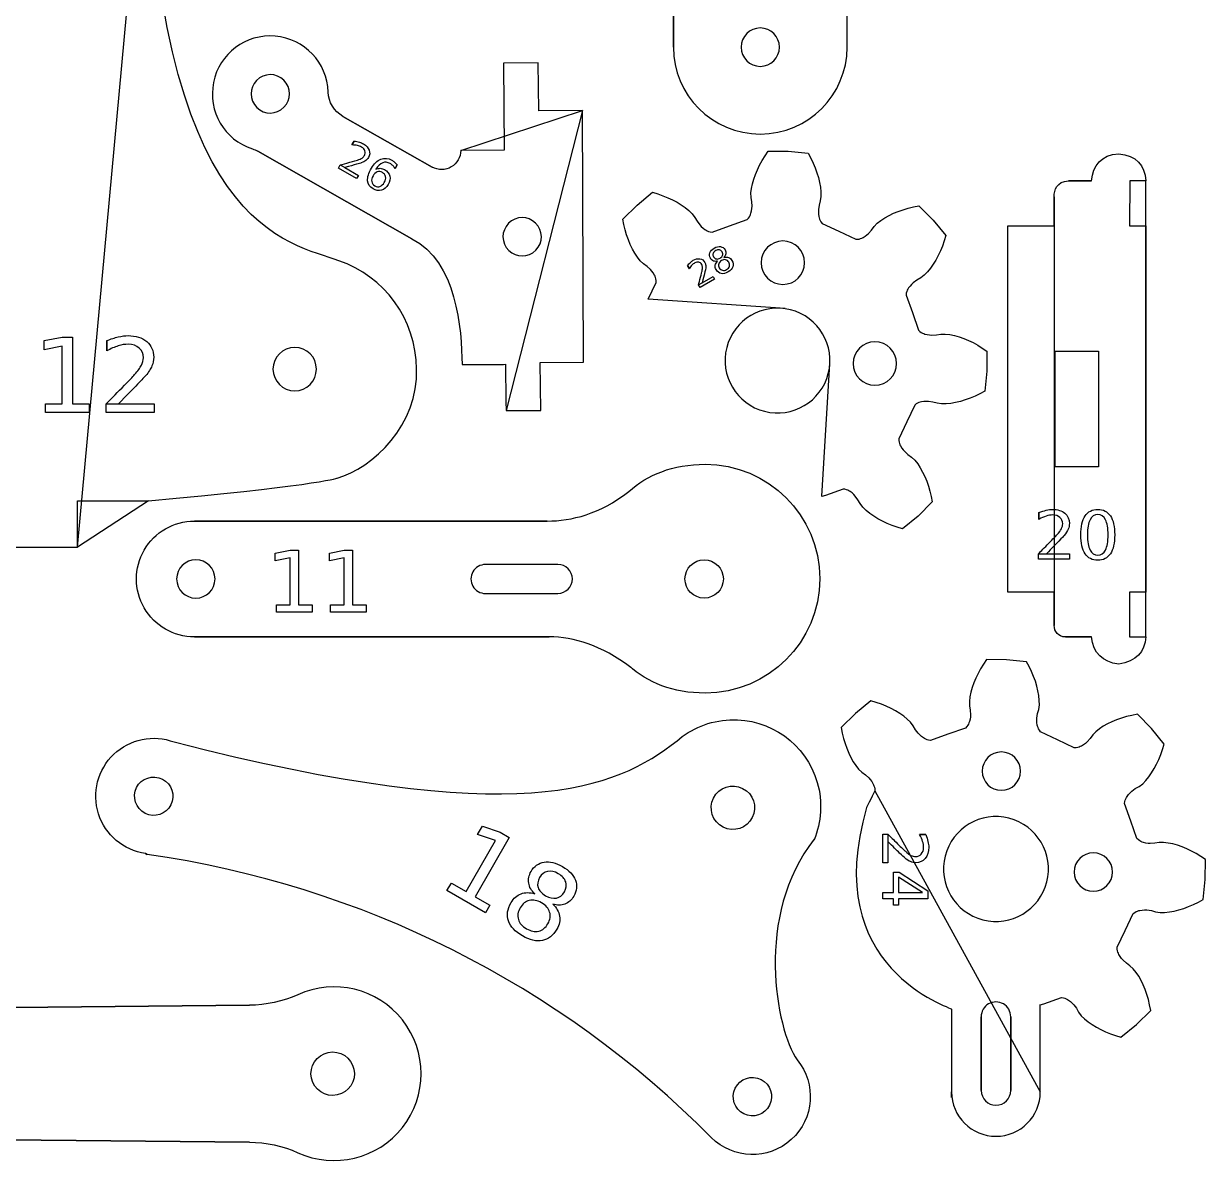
# Model space of a CAD drawing. Extents: x 6 to 931, y 6 to 506.
# Drawn here: x 261.5 to 494.3, y 6.4 to 232.1 of the extents above; entities that cross this region are included whole.
import ezdxf

# ---------------------------------------------------------------- set-up
doc = ezdxf.new("R2010")
doc.units = 0
doc.layers.add('MeArm1.0', color=7, linetype='CONTINUOUS')

msp = doc.modelspace()

# ---------------------------------------------------------------- linework, layer by layer
at = {"layer": 'MeArm1.0', "color": 5}
for points in [[(389.46235, 440.63533), (389.49845, 441.01686), (389.49845, 227.50916)], [(371.57851, 215.06241), (371.57851, 215.05341), (363.02175, 214.99081), (363.01675, 214.99081), (362.89773, 224.40246), (356.05258, 224.35226), (356.17781, 207.2391), (347.62086, 207.177)], [(406.61225, 223.72943), (406.61225, 223.72943)], [(307.46145, 215.62027), (307.4615, 215.62028)], [(356.55405, 155.89977), (363.39902, 155.94997), (363.27379, 165.36162), (371.83018, 165.42422), (371.57972, 215.06212), (371.57851, 215.06241)], [(342.01195, 203.8832), (324.40463, 213.87756)], [(307.63084, 207.00046), (338.0011, 189.76152)], [(467.29819, 201.15687), (471.85231, 201.15187)], [(482.56045, 201.16228), (479.39609, 201.15138), (479.36509, 192.31969), (482.57691, 192.31969), (482.57691, 120.15707), (479.36509, 120.15707), (479.36509, 111.31498), (482.56048, 111.31444)], [(464.51829, 120.15636), (455.37462, 120.15636), (455.37462, 192.31898), (464.51829, 192.31898), (464.51829, 198.01643)], [(357.07188, 187.4594), (357.07183, 187.45945)], [(411.07455, 180.7722), (411.07455, 180.7722)], [(473.25413, 144.82826), (464.69737, 144.82826), (464.69737, 167.64653), (473.25413, 167.64653), (473.25413, 144.82826), (473.25413, 144.82826)], [(429.18699, 160.90087), (429.18699, 160.90087)], [(314.92496, 159.80957), (314.92496, 159.80957)], [(407.45217, 155.76751), (407.45217, 155.76751)], [(272.14043, 129.00447), (272.14043, 129.57476), (272.14043, 138.13171), (286.11679, 138.13171)], [(295.16382, 134.14608), (364.62595, 134.14608)], [(295.44897, 126.51559), (295.44897, 126.51559)], [(391.78276, 122.73695), (391.78276, 122.73695)], [(464.51832, 113.56914), (464.51832, 120.15707), (464.51829, 120.15636)], [(365.0513, 111.32781), (295.16382, 111.32781)], [(471.85143, 111.31498), (466.71971, 111.31498)], [(380.76373, 105.61029), (381.13632, 105.28315)], [(380.76373, 105.61029), (380.76373, 105.61029)], [(461.76035, 21.67297), (461.76035, 38.91135), (461.76035, 38.81665), (462.48326, 39.04137), (465.92802, 40.28729), (466.30845, 40.23869), (466.61167, 40.15129), (466.87345, 40.04468), (467.10748, 39.92419), (467.32162, 39.79275), (467.70406, 39.50651), (468.04197, 39.19599), (468.34519, 38.86649), (468.86948, 38.16165), (469.30724, 37.40662), (469.83864, 36.70598), (470.48707, 36.07472), (471.20632, 35.48781), (471.98564, 34.94089), (472.81771, 34.43266), (473.69798, 33.96131), (474.62425, 33.52812), (475.59141, 33.13234), (476.59891, 32.77582), (477.64366, 32.45745), (480.70231, 34.96517), (483.50814, 37.75438), (483.29747, 38.82559), (483.045, 39.86358), (482.74945, 40.86634), (482.41264, 41.83095), (482.03275, 42.75521), (481.61161, 43.63438), (481.14683, 44.46499), (480.6366, 45.24065), (480.07361, 45.9495), (479.43102, 46.55028), (478.72418, 47.06216), (478.0763, 47.65509), (477.77874, 47.98989), (477.50437, 48.35736), (477.25865, 48.76719), (477.15003, 48.99338), (477.05313, 49.23854), (476.97353, 49.50981), (476.91823, 49.82015), (476.90733, 50.20424), (478.49645, 53.5046), (480.05142, 56.82102), (480.35519, 57.05505), (480.63048, 57.20821), (480.89135, 57.31793), (481.14235, 57.39803), (481.38661, 57.45643), (481.8596, 57.52473), (482.31744, 57.54393), (482.76506, 57.52533), (483.63437, 57.39754), (484.47794, 57.173), (485.34927, 57.05398), (486.25436, 57.06488), (487.17807, 57.15908), (488.11529, 57.32374), (489.06329, 57.5523), (490.01949, 57.84219), (490.98045, 58.18995), (491.94396, 58.59449), (492.90856, 59.05415), (493.87152, 59.56785), (494.26164, 63.5044), (494.27444, 67.45994), (493.36825, 68.06948), (492.45494, 68.62462), (491.53689, 69.125), (490.61682, 69.5686), (489.6953, 69.9536), (488.77579, 70.278), (487.85938, 70.53631), (486.94954, 70.72361), (486.0512, 70.82711), (485.17203, 70.79701), (484.31056, 70.65937), (483.43231, 70.62067), (482.98524, 70.64697), (482.53141, 70.71267), (482.06773, 70.82804), (481.83133, 70.91144), (481.58963, 71.01696), (481.34117, 71.15259), (481.0825, 71.33259), (480.80411, 71.59656), (479.59433, 75.05373), (478.34823, 78.49849), (478.39733, 78.87892), (478.48363, 79.18214), (478.59079, 79.44392), (478.712, 79.67777), (478.84289, 79.89209), (479.1295, 80.27508), (479.43947, 80.61244), (479.76916, 80.91566), (480.47436, 81.43976), (481.22939, 81.87752), (481.93003, 82.40948), (482.56129, 83.05736), (483.1482, 83.77716), (483.69457, 84.55611), (484.20335, 85.38873), (484.6736, 86.26936), (485.10789, 87.19453), (485.50312, 88.16224), (485.86019, 89.16883), (486.17801, 90.21412), (483.67029, 93.27333), (480.88108, 96.07861), (479.81005, 95.86849), (478.77188, 95.61584), (477.76967, 95.31992), (476.80451, 94.98311), (475.88025, 94.60377), (475.00108, 94.18244), (474.17065, 93.71785), (473.39499, 93.20706), (472.68596, 92.64462), (472.08573, 92.00131), (471.57385, 91.29502), (470.98037, 90.64659), (470.64557, 90.34958), (470.2781, 90.07539), (469.86827, 89.82912), (469.64227, 89.72032), (469.39692, 89.62412), (469.12583, 89.54402), (468.81476, 89.48902), (468.43177, 89.48002), (465.13141, 91.06877), (461.81499, 92.6232), (461.58059, 92.92697), (461.42743, 93.2028), (461.31826, 93.46367), (461.23736, 93.7145), (461.17896, 93.95875), (461.11066, 94.43174), (461.09146, 94.89032), (461.11006, 95.33684), (461.23785, 96.2067), (461.46239, 97.04972), (461.58196, 97.92104), (461.56916, 98.82614), (461.47556, 99.74985), (461.31108, 100.68689), (461.0818, 101.63488), (460.79191, 102.59127), (460.44469, 103.55168), (460.03961, 104.51573), (459.58012, 105.48034), (459.06624, 106.44385), (455.12987, 106.83396), (451.17434, 106.84486), (450.56516, 105.93886), (450.01002, 105.02555), (449.50964, 104.10804), (449.06568, 103.18743), (448.68068, 102.26591), (448.35665, 101.34621), (448.09797, 100.43035), (447.91067, 99.52069), (447.80716, 98.62181), (447.83766, 97.74264), (447.97476, 96.88099), (448.01366, 96.00346), (447.98716, 95.55639), (447.92146, 95.10202), (447.80554, 94.63889), (447.72284, 94.40194), (447.61769, 94.16024), (447.48206, 93.91178), (447.30151, 93.65366), (447.03773, 93.37526), (443.57983, 92.16476), (440.13617, 90.91921), (439.75536, 90.96851), (439.45196, 91.05431), (439.19018, 91.16147), (438.95579, 91.2825), (438.74256, 91.41394), (438.35921, 91.70018), (438.02185, 92.0107), (437.71845, 92.3402), (437.19489, 93.04504), (436.75658, 93.80007), (436.22517, 94.50071), (435.57675, 95.13197), (434.85749, 95.71942), (434.07763, 96.26526), (433.24556, 96.77403), (432.36529, 97.24483), (431.43957, 97.67857), (430.47241, 98.0738), (429.46491, 98.43087), (428.42016, 98.74869), (425.36132, 96.24152), (422.55604, 93.45231), (422.76616, 92.38055), (423.01918, 91.34256), (423.31418, 90.3398), (423.65117, 89.37519), (424.03033, 88.45148), (424.45166, 87.57176), (424.91626, 86.74115), (425.42759, 85.96549), (425.99003, 85.25719), (426.63225, 84.65641), (427.33909, 84.14453), (427.98751, 83.5516), (428.28453, 83.21626), (428.55872, 82.84878), (428.80516, 82.43895), (428.91378, 82.21277), (429.01048, 81.9676), (429.08968, 81.69633), (429.14558, 81.38599), (429.15458, 81.00245)], [(390.22449, 90.8639), (390.15369, 90.8019)], [(454.09554, 88.65896), (454.09554, 88.65896)], [(288.85355, 83.3192), (288.85355, 83.3192)], [(403.1468, 81.492), (403.1468, 81.492)], [(417.20498, 71.346), (417.25668, 71.474)], [(285.89475, 68.4702), (285.53914, 68.6484)], [(285.89482, 68.4699), (285.89475, 68.4702)], [(472.20817, 68.78745), (472.20817, 68.78745)], [(450.4728, 55.59715), (450.4728, 55.59715)], [(306.00851, 38.7626), (94.1131, 36.6618)], [(450.12303, 36.50988), (450.12303, 21.96323)], [(455.94151, 21.96323), (455.94151, 36.50988), (455.94151, 36.50988)], [(318.1305, 25.2319), (318.1305, 25.2319)], [(406.76024, 24.1303), (406.76024, 24.1303)], [(444.304, 20.57693), (444.304, 21.67297)], [(444.30238, 20.57701), (444.304, 20.57693)], [(94.11529, 13.845), (306.01107, 11.7827)], [(315.57131, 9.716), (315.57112, 9.716)]]:
    msp.add_lwpolyline(points, close=True, dxfattribs=at)
for points in [[(247.04062, 247.88343), (247.04062, 226.58947), (247.04062, 226.55277), (257.59432, 226.55277), (257.59432, 183.76842), (247.04099, 183.76842), (247.04099, 166.54336), (240.19492, 166.54336), (240.19492, 140.87217), (247.04062, 140.87217), (247.04062, 129.00446), (272.14043, 129.00446), (272.14043, 129.00447), (285.73909, 276.75257)], [(411.48949, 175.99646), (384.54646, 177.87237), (386.13557, 181.17272), (386.12657, 181.55626), (386.07067, 181.8666), (385.99147, 182.13788), (385.89477, 182.38304), (385.78615, 182.60922), (385.53971, 183.01905), (385.26552, 183.38653), (384.96796, 183.72133), (384.32008, 184.31481), (383.61324, 184.82668), (382.97047, 185.42746), (382.40803, 186.13576), (381.89725, 186.91143), (381.43265, 187.74204), (381.01132, 188.62121), (380.63216, 189.54547), (380.29517, 190.50989), (380.00017, 191.51283), (379.74715, 192.55082), (379.53703, 193.62259), (382.34231, 196.4118), (385.40115, 198.91879), (386.4459, 198.60114), (387.4534, 198.24407), (388.42056, 197.84867), (389.34628, 197.4151), (390.22655, 196.94412), (391.05862, 196.43553), (391.83848, 195.88952), (392.55774, 195.30225), (393.20616, 194.67098), (393.73757, 193.97035), (394.17588, 193.21531), (394.69944, 192.51048), (395.00284, 192.18097), (395.34019, 191.87045), (395.72301, 191.58421), (395.93677, 191.45277), (396.17117, 191.33174), (396.43295, 191.22458), (396.73635, 191.13878), (397.11716, 191.08948), (400.56082, 192.33503), (404.01872, 193.54535), (404.2825, 193.82393), (404.46323, 194.08206), (404.59868, 194.33051), (404.70383, 194.57203), (404.78653, 194.80916), (404.90245, 195.2723), (404.96815, 195.72667), (404.99465, 196.17374), (404.95575, 197.05127), (404.81865, 197.91291), (404.78815, 198.79208), (404.89166, 199.69097), (405.07896, 200.60062), (405.33764, 201.51649), (405.66167, 202.43618), (406.04667, 203.35771), (406.49063, 204.27832), (406.99046, 205.19582), (407.54615, 206.10913), (408.15533, 207.01514), (412.11031, 207.00424), (416.04723, 206.61412), (416.56111, 205.65061), (417.0206, 204.68601), (417.42532, 203.72195), (417.77289, 202.761), (418.06279, 201.80516), (418.29153, 200.85716), (418.456, 199.92012), (418.5502, 198.99641), (418.5611, 198.09132), (418.44208, 197.21981), (418.21754, 196.37642), (418.08976, 195.50711), (418.07116, 195.06041), (418.09036, 194.60202), (418.15866, 194.12848), (418.21706, 193.88477), (418.29796, 193.63376), (418.40713, 193.37308), (418.56029, 193.09724), (418.79469, 192.79348), (422.11111, 191.23905), (425.41147, 189.6503), (425.79446, 189.6593), (426.10553, 189.7143), (426.37662, 189.7944), (426.62197, 189.8906), (426.84797, 189.99922), (427.25798, 190.24566), (427.62528, 190.51985), (427.96008, 190.81687), (428.55319, 191.46529), (429.06543, 192.17158), (429.66566, 192.8149), (430.37469, 193.37734), (431.15036, 193.88812), (431.98078, 194.35272), (432.85995, 194.77405), (433.78422, 195.15339), (434.74937, 195.4902), (435.75121, 195.78611), (436.78975, 196.03877), (437.86078, 196.2487), (440.65, 193.44361), (443.15771, 190.38385), (442.83989, 189.33893), (442.48282, 188.33252), (442.08759, 187.36481), (441.65348, 186.43963), (441.18305, 185.55882), (440.67428, 184.7262), (440.12735, 183.94743), (439.54099, 183.22763), (438.90973, 182.57975), (438.20909, 182.0478), (437.45406, 181.61004), (436.74831, 181.08593), (436.41917, 180.78271), (436.1092, 180.44517), (435.82259, 180.06236), (435.6917, 179.84805), (435.57049, 179.6142), (435.46333, 179.35242), (435.37703, 179.0492), (435.32793, 178.66876), (436.57403, 175.224), (437.7838, 171.76683), (438.06219, 171.50286), (438.32087, 171.32269), (438.56932, 171.18723), (438.81102, 171.08172), (439.04742, 170.99832), (439.5111, 170.88294), (439.96493, 170.81724), (440.412, 170.79044), (441.29026, 170.82964), (442.15172, 170.96729), (443.03089, 170.99719), (443.92923, 170.89332), (444.83907, 170.70638), (445.75548, 170.44771), (446.67499, 170.12386), (447.59652, 169.73886), (448.51658, 169.29526), (449.43463, 168.79488), (450.34739, 168.23974), (451.25413, 167.63002), (451.24133, 163.67448), (450.85121, 159.73811), (449.88825, 159.22423), (448.92365, 158.76474), (447.95959, 158.36021), (446.99864, 158.01245), (446.04298, 157.72255), (445.09499, 157.49381), (444.15722, 157.32934), (443.23405, 157.23514), (442.32896, 157.22414), (441.45764, 157.34316), (440.61406, 157.5677), (439.74475, 157.69548), (439.29713, 157.71408), (438.83929, 157.69488), (438.3663, 157.62658), (438.12205, 157.56818), (437.87104, 157.48788), (437.61017, 157.37817), (437.33488, 157.22501), (437.03112, 156.99116), (435.47614, 153.67474), (433.88702, 150.3742), (433.89802, 149.99029), (433.95332, 149.67977), (434.03312, 149.40868), (434.12992, 149.16333), (434.23854, 148.93733), (434.48425, 148.5275), (434.75863, 148.16003), (435.05619, 147.82523), (435.70406, 147.2323), (436.4109, 146.72042), (437.05349, 146.11964), (437.61648, 145.41079), (438.12671, 144.63494), (438.59149, 143.80451), (439.01264, 142.92534), (439.39253, 142.00108), (439.72933, 141.03648), (440.02489, 140.03372), (440.27736, 138.99555), (440.48802, 137.92451), (437.6822, 135.1353), (434.62299, 132.62758), (433.57824, 132.94595), (432.57129, 133.30248), (431.60413, 133.69825), (430.67786, 134.13145), (429.79759, 134.6028), (428.96552, 135.11102), (428.18621, 135.65795), (427.46695, 136.24467), (426.81853, 136.87612), (426.28712, 137.57675), (425.84936, 138.33179), (425.32452, 139.03644), (425.02185, 139.36613), (424.68395, 139.67665), (424.3015, 139.96271), (424.08737, 140.09378), (423.85333, 140.21481), (423.59155, 140.32142), (423.28834, 140.40832), (422.9079, 140.45742), (419.46314, 139.2115), (418.73969, 138.98678), (418.73969, 139.08158), (420.32004, 165.10309)], [(366.75378, 125.58932), (352.49227, 125.58932)], [(352.49227, 119.88476), (366.75378, 119.88476)]]:
    msp.add_lwpolyline(points, dxfattribs=at)
at = {"layer": 'MeArm1.0', "color": 7}
for points in [[(326.205953, 208.238744), (326.649458, 209.006917)], [(324.807097, 203.789634), (327.461828, 202.256924), (327.092238, 201.616775), (323.522473, 203.67778), (323.892063, 204.317929)], [(324.807097, 203.789634), (324.807097, 203.789634)], [(332.211412, 202.813384), (332.211412, 202.813384)], [(335.097594, 204.325198), (334.697569, 203.632334)], [(335.097594, 204.325198), (335.097594, 204.325198)], [(397.430108, 186.203438), (397.430108, 186.203438)], [(392.647992, 183.858546), (392.291168, 184.476583)], [(398.21227, 185.366433), (398.21227, 185.366433)], [(398.974673, 185.459213), (398.974673, 185.459213)], [(395.185234, 181.094114), (397.321095, 182.327254), (397.618448, 181.812223), (394.746396, 180.154043), (394.449043, 180.669074)], [(395.185232, 181.094116), (395.185234, 181.094114)], [(265.87535, 157.25345), (269.15584, 157.25345), (269.15584, 168.5761), (265.58707, 167.86035), (265.58707, 169.68947), (269.13595, 170.40521), (271.14401, 170.40521), (271.14401, 157.25345), (274.42449, 157.25345), (274.42449, 155.56351), (265.87535, 155.56351), (265.87535, 157.25345), (265.87535, 157.25345)], [(277.90379, 167.66154), (277.90379, 169.68947)], [(280.22001, 157.25345), (287.22832, 157.25345), (287.22832, 155.56351), (277.80439, 155.56351), (277.80439, 157.25345)], [(280.22001, 157.25345), (280.22001, 157.25345)], [(461.47094, 134.48283), (461.47094, 135.8026)], [(473.08362, 136.44307), (473.08362, 136.44307)], [(473.08362, 135.40796), (473.08362, 135.40796)], [(311.34393, 117.61933), (314.03958, 117.61933), (314.03958, 126.92339), (311.10704, 126.33525), (311.10704, 127.83827), (314.02324, 128.42641), (315.6733, 128.42641), (315.6733, 117.61933), (318.36894, 117.61933), (318.36894, 116.23067), (311.34393, 116.23067), (311.34393, 117.61933), (311.34393, 117.61933)], [(321.99581, 117.61933), (324.69146, 117.61933), (324.69146, 126.92339), (321.75892, 126.33525), (321.75892, 127.83827), (324.67512, 128.42641), (326.32518, 128.42641), (326.32518, 117.61933), (329.02082, 117.61933), (329.02082, 116.23067), (321.99581, 116.23067), (321.99581, 117.61933), (321.99581, 117.61933)], [(462.97832, 127.7093), (467.53929, 127.7093), (467.53929, 126.60949), (461.40624, 126.60949), (461.40624, 127.7093)], [(462.97832, 127.7093), (462.97832, 127.7093)], [(345.778172, 62.842582), (348.688866, 61.162092), (354.489096, 71.208386), (350.955962, 72.401499), (351.892962, 74.024431), (355.408455, 72.841502), (357.190146, 71.812842), (350.452916, 60.143617), (353.36361, 58.463127), (352.497905, 56.963682), (344.912467, 61.343137), (345.778172, 62.842582), (345.778172, 62.842582)], [(431.74529, 71.001647), (431.74529, 66.798316), (430.73172, 66.798316), (430.73172, 72.450454), (431.74529, 72.450454)], [(437.98768, 72.390833), (439.20397, 72.390833)], [(431.74529, 71.001647), (431.74529, 71.001647)], [(363.154282, 63.912268), (363.154282, 63.912268)], [(439.63324, 61.271384), (439.63324, 59.756992), (433.83205, 59.756992), (433.83205, 58.48705), (432.8304, 58.48705), (432.8304, 59.756992), (430.73172, 59.756992), (430.73172, 60.955388), (432.8304, 60.955388), (432.8304, 64.973892), (433.99303, 64.973892), (439.63324, 61.271384), (439.63324, 61.271384)], [(438.5839, 60.955388), (433.83205, 63.996096), (433.83205, 60.955388), (438.5839, 60.955388), (438.5839, 60.955388)], [(362.182509, 60.721769), (362.182509, 60.721769)], [(363.526259, 58.934552), (363.526259, 58.934552)]]:
    msp.add_lwpolyline(points, close=True, dxfattribs=at)
at = {"layer": 'MeArm1.0', "color": 5}
for points in [[(423.72604, 227.50861), (423.72604, 227.50916), (423.72604, 441.01632), (423.72604, 441.01632)], [(323.59143, 185.44298), (314.51403, 188.97098), (286.8941, 190.46133), (285.73909, 276.75257)], [(406.61225, 231.28763), (404.52531, 231.28763), (402.83324, 229.5961), (402.83269, 227.50917)], [(410.39144, 227.50862), (410.39199, 229.5961), (408.69936, 231.28763), (406.61225, 231.28763)], [(311.07724, 229.68017), (305.30422, 230.16813), (300.08195, 226.25294), (298.9326, 220.57429)], [(321.51867, 218.66316), (321.34013, 224.45371), (316.85008, 229.19166), (311.07724, 229.68017)], [(389.49845, 227.50916), (389.49845, 218.05698), (397.16071, 210.39472), (406.61216, 210.39472)], [(402.83269, 227.50917), (402.83269, 225.42168), (404.52531, 223.72943), (406.61225, 223.72943)], [(406.61216, 210.39472), (416.06379, 210.39472), (423.72604, 218.05698), (423.72604, 227.50861)], [(406.61225, 223.72943), (408.69936, 223.72943), (410.39144, 225.42168), (410.39144, 227.50862)], [(312.76644, 221.00337), (311.27974, 222.46835), (308.88703, 222.45082), (307.42205, 220.96467)], [(298.9326, 220.57429), (297.7838, 214.89601), (301.0723, 209.25771), (306.58135, 207.46359)], [(307.42205, 220.96467), (305.95707, 219.47796), (305.97478, 217.08525), (307.46145, 215.62027)], [(312.80534, 215.65898), (314.27032, 217.14568), (314.25316, 219.53802), (312.76644, 221.00337)], [(324.40463, 213.87756), (322.67367, 214.86023), (321.58019, 216.67352), (321.51867, 218.66316)], [(307.4615, 215.62028), (308.94802, 214.15531), (311.34037, 214.17228), (312.80534, 215.65898)], [(306.58135, 207.46359), (306.94572, 207.34457), (307.29695, 207.18976), (307.63084, 207.00046)], [(347.62086, 207.177), (347.63186, 205.83506), (346.92443, 204.59006), (345.76741, 203.9106)], [(471.85231, 201.15187), (472.18054, 204.27899), (473.74574, 206.26771), (477.21241, 206.51087)], [(477.21241, 206.51087), (480.67158, 206.1642), (482.34832, 204.29031), (482.56045, 201.16228)], [(345.76741, 203.9106), (344.61076, 203.23114), (343.17901, 203.22092), (342.01195, 203.8832)], [(464.51829, 198.01643), (464.44269, 199.33646), (465.01976, 201.0948), (467.29819, 201.15687)], [(362.37737, 192.84324), (360.89085, 194.30822), (358.49741, 194.29106), (357.03298, 192.80434)], [(357.03298, 192.80434), (355.568, 191.31764), (355.58516, 188.92438), (357.07188, 187.4594)], [(362.41677, 187.49885), (363.88175, 188.98555), (363.86368, 191.37826), (362.37737, 192.84324)], [(338.0011, 189.76152), (346.82549, 185.31693), (347.82112, 171.92838), (347.87187, 164.96366)], [(411.07491, 189.32805), (408.71178, 189.32805), (406.79662, 187.4129), (406.79662, 185.05013)], [(415.35284, 185.04958), (415.35284, 187.4129), (413.43768, 189.32805), (411.07491, 189.32805)], [(357.07183, 187.45945), (358.55854, 185.99447), (360.95179, 186.01272), (362.41677, 187.49885)], [(338.89458, 164.08786), (338.89458, 174.00518), (332.48938, 182.42758), (323.59143, 185.44298)], [(406.79662, 185.05013), (406.79662, 182.68681), (408.71178, 180.7722), (411.07455, 180.7722)], [(411.07455, 180.7722), (413.43768, 180.77166), (415.35284, 182.68681), (415.35284, 185.04958)], [(412.57093, 175.77959), (407.04489, 177.19291), (401.41955, 173.85878), (400.00532, 168.33274)], [(420.0174, 163.21453), (421.43109, 168.74057), (418.09714, 174.36645), (412.57093, 175.77959)], [(314.92496, 168.36579), (312.56164, 168.36579), (310.64703, 166.45063), (310.64648, 164.08786)], [(319.20288, 164.0875), (319.20324, 166.45063), (317.28773, 168.36579), (314.92496, 168.36579)], [(400.00532, 168.33274), (398.59201, 162.80671), (401.92668, 157.18119), (407.45217, 155.76751)], [(429.18754, 169.45672), (426.82422, 169.45726), (424.90907, 167.54156), (424.90907, 165.17879)], [(433.46546, 165.17879), (433.46546, 167.54156), (431.55031, 169.45672), (429.18754, 169.45672)], [(310.64648, 164.08786), (310.64648, 161.72473), (312.56164, 159.80957), (314.92496, 159.80957)], [(314.92496, 159.80957), (317.28773, 159.80957), (319.20288, 161.72473), (319.20288, 164.0875)], [(323.26703, 142.62486), (330.29693, 144.41898), (339.45356, 153.39086), (338.89458, 164.08786)], [(347.87187, 164.96366), (347.87187, 164.96366), (356.42882, 165.02626), (356.42882, 165.02536)], [(356.42882, 165.02536), (356.42882, 165.02436), (356.55405, 155.89977), (356.55405, 155.89977)], [(407.45217, 155.76751), (412.9782, 154.35437), (418.60427, 157.68832), (420.0174, 163.21453)], [(424.90907, 165.17879), (424.90907, 162.81548), (426.82422, 160.90087), (429.18699, 160.90087)], [(429.18699, 160.90087), (431.55031, 160.90032), (433.46546, 162.81548), (433.46546, 165.17879)], [(380.72449, 139.94485), (384.3611, 143.23809), (389.38019, 145.33853), (395.78064, 145.33853)], [(395.78064, 145.33853), (408.23051, 145.33853), (418.3249, 135.24523), (418.32381, 122.79445)], [(286.11679, 138.13171), (316.86329, 140.82928), (323.52169, 142.60058), (323.26703, 142.62486)], [(364.62595, 134.14608), (369.45646, 134.14608), (374.95712, 135.53092), (380.72449, 139.94485)], [(285.2832, 128.44152), (287.32102, 131.97171), (291.08762, 134.14608), (295.16382, 134.14608)], [(285.2832, 117.03238), (283.24482, 120.56202), (283.24482, 124.91133), (285.2832, 128.44152)], [(295.44897, 126.51559), (293.36149, 126.51651), (291.66941, 124.82388), (291.66941, 122.7375)], [(299.22798, 122.73695), (299.22798, 124.82388), (297.5359, 126.51559), (295.44897, 126.51559)], [(391.78276, 122.73695), (391.78276, 124.82388), (393.47483, 126.51651), (395.56176, 126.51651)], [(395.56176, 126.51651), (397.6487, 126.51651), (399.3415, 124.82388), (399.3415, 122.7375)], [(350.02179, 124.16268), (349.51266, 123.28077), (349.51266, 122.19313), (350.02179, 121.31085)], [(352.49227, 125.58932), (351.47345, 125.58932), (350.53148, 125.04532), (350.02179, 124.16268)], [(369.60597, 122.73695), (369.60597, 124.31219), (368.32884, 125.58932), (366.75378, 125.58932)], [(291.66941, 122.7375), (291.66941, 120.64947), (293.36149, 118.95849), (295.44897, 118.95849)], [(295.44897, 118.95849), (297.5359, 118.95794), (299.22798, 120.64947), (299.22798, 122.73695)], [(350.02179, 121.31085), (350.53148, 120.42858), (351.47345, 119.88476), (352.49227, 119.88476)], [(366.75378, 119.88476), (368.32884, 119.88476), (369.60597, 121.16171), (369.60597, 122.73695)], [(395.56176, 118.95794), (393.47483, 118.95794), (391.78276, 120.64947), (391.78276, 122.73695)], [(399.3415, 122.7375), (399.3415, 120.64947), (397.6487, 118.95794), (395.56176, 118.95794)], [(418.32381, 122.79445), (418.32381, 110.34459), (408.23051, 100.25074), (395.77973, 100.25129)], [(295.16382, 111.32781), (291.08762, 111.32781), (287.32102, 113.50219), (285.2832, 117.03238)], [(466.71971, 111.31498), (465.31625, 111.32778), (464.44274, 112.44827), (464.51832, 113.56914)], [(381.13632, 105.28315), (375.36914, 109.69726), (369.88126, 111.32781), (365.0513, 111.32781)], [(477.20623, 105.96584), (473.98693, 106.35961), (472.22146, 108.16103), (471.85143, 111.31498)], [(482.56048, 111.31444), (482.29961, 108.38758), (480.69918, 106.46677), (477.20623, 105.96584)], [(395.77973, 100.25129), (389.40337, 100.25129), (384.39743, 102.33731), (380.76373, 105.61029)], [(390.15369, 90.8019), (392.99603, 93.2791), (396.654, 94.8186), (400.63455, 94.9955)], [(400.63455, 94.9955), (408.52846, 95.3474), (415.63649, 90.2487), (417.83369, 82.6586)], [(279.29586, 88.2092), (282.46332, 91.2229), (287.07513, 92.1602), (291.16776, 90.6233)], [(291.16776, 90.6233), (358.99678, 73.2429), (378.00136, 81.2478), (390.22449, 90.8639)], [(454.09554, 88.65896), (452.00806, 88.65933), (450.31599, 86.96725), (450.31599, 84.88032)], [(457.87473, 84.87977), (457.87473, 86.96725), (456.18266, 88.65896), (454.09554, 88.65896)], [(276.28941, 76.4729), (274.95952, 80.638), (276.12803, 85.1965), (279.29586, 88.2092)], [(283.78079, 81.6373), (284.71747, 83.5023), (286.9886, 84.2553), (288.85355, 83.3192)], [(450.31599, 84.88032), (450.31599, 82.79284), (452.00806, 81.10131), (454.09554, 81.10131)], [(454.09554, 81.10131), (456.18266, 81.10076), (457.87473, 82.79284), (457.87473, 84.87977)], [(285.46319, 76.5657), (283.59769, 77.5012), (282.84467, 79.7724), (283.78079, 81.6373)], [(288.85355, 83.3192), (290.7185, 82.3831), (291.47153, 80.1119), (290.5354, 78.2468)], [(397.40445, 79.5876), (398.46416, 81.6988), (401.03504, 82.5523), (403.1468, 81.492)], [(403.1468, 81.492), (405.25801, 80.4321), (406.11035, 77.8609), (405.05009, 75.7495)], [(417.83369, 82.6586), (418.94616, 78.8168), (418.65389, 74.8426), (417.20498, 71.346)], [(399.3081, 73.8464), (397.19634, 74.9061), (396.34455, 77.4764), (397.40445, 79.5876)], [(429.15458, 81.00245), (429.15458, 81.00245), (427.56528, 77.70209), (427.56583, 77.70209)], [(290.5354, 78.2468), (289.59927, 76.3818), (287.32815, 75.629), (285.46319, 76.5657)], [(427.56583, 77.70209), (418.13191, 46.00595), (444.30238, 38.3154), (444.30238, 37.97951)], [(455.59156, 75.60942), (450.06552, 77.02255), (444.44018, 73.68842), (443.02595, 68.16239)], [(285.53914, 68.6484), (281.21156, 69.2687), (277.61875, 72.3078), (276.28941, 76.4729)], [(405.05009, 75.7495), (403.99019, 73.6383), (401.41949, 72.7859), (399.3081, 73.8464)], [(463.03803, 63.04418), (464.45172, 68.57021), (461.11777, 74.1961), (455.59156, 75.60942)], [(417.25668, 71.474), (405.43151, 56.5381), (409.67785, 34.0919), (413.86614, 28.0131)], [(396.97552, 12.7074), (367.00413, 42.9002), (328.01321, 62.4736), (285.89482, 68.4699)], [(443.02595, 68.16239), (441.61264, 62.63636), (444.94731, 57.01102), (450.4728, 55.59715)], [(472.20817, 68.78745), (470.12069, 68.788), (468.42898, 67.09592), (468.42898, 65.00899)], [(475.98718, 65.00844), (475.98718, 67.09592), (474.29565, 68.78745), (472.20817, 68.78745)], [(450.4728, 55.59715), (455.99883, 54.18402), (461.6249, 57.51815), (463.03803, 63.04418)], [(468.42898, 65.00899), (468.42898, 62.9215), (470.12069, 61.2298), (472.20817, 61.2298)], [(472.20817, 61.2298), (474.29565, 61.22943), (475.98718, 62.9215), (475.98718, 65.00844)], [(336.14218, 35.8617), (331.25527, 42.0708), (322.75218, 44.1267), (315.56821, 40.8368)], [(315.56821, 40.8368), (312.65632, 39.5032), (309.21102, 38.7942), (306.00851, 38.7626)], [(444.30238, 37.97951), (444.30238, 35.02782), (444.30238, 20.57701), (444.30238, 20.57701)], [(451.5776, 39.02983), (450.67726, 38.50974), (450.12303, 37.54933), (450.12303, 36.50988)], [(454.48675, 39.02983), (453.58641, 39.54937), (452.47795, 39.54937), (451.5776, 39.02983)], [(455.94151, 36.50988), (455.94151, 37.54933), (455.38728, 38.50974), (454.48675, 39.02983)], [(336.14418, 14.6946), (341.03019, 20.9048), (341.02909, 29.6526), (336.14218, 35.8617)], [(318.1305, 25.2319), (318.1071, 27.5947), (320.00366, 29.529), (322.36643, 29.5527)], [(322.36643, 29.5527), (324.7292, 29.5757), (326.66353, 27.6795), (326.68689, 25.3168)], [(413.86614, 28.0131), (417.74464, 23.3118), (417.24281, 16.3918), (412.72683, 12.2992)], [(322.45132, 20.9963), (320.08855, 20.9723), (318.15423, 22.8691), (318.1305, 25.2319)], [(326.68689, 25.3168), (326.71059, 22.954), (324.81409, 21.0197), (322.45132, 20.9963)], [(401.68803, 22.4485), (402.62415, 24.314), (404.89528, 25.0665), (406.76024, 24.1303)], [(406.76024, 24.1303), (408.62519, 23.1942), (409.37821, 20.9236), (408.44154, 19.0587)], [(403.3697, 17.3768), (401.50475, 18.3124), (400.7519, 20.5841), (401.68803, 22.4485)], [(444.304, 21.67297), (444.304, 16.85213), (448.21207, 12.94479), (453.03218, 12.94479)], [(450.12303, 21.96323), (450.12303, 20.35695), (451.4259, 19.05444), (453.03218, 19.05444)], [(453.03218, 19.05444), (454.639, 19.05444), (455.94151, 20.35695), (455.94151, 21.96323)], [(453.03218, 12.94479), (457.85246, 12.94479), (461.76035, 16.85213), (461.76035, 21.67297)], [(408.44154, 19.0587), (407.50596, 17.1932), (405.23483, 16.4407), (403.3697, 17.3768)], [(315.57112, 9.716), (322.75564, 6.4276), (331.25818, 8.4849), (336.14418, 14.6946)], [(306.01107, 11.7827), (309.21358, 11.7517), (312.65888, 11.0496), (315.57131, 9.716)], [(412.72683, 12.2992), (408.20977, 8.2058), (401.27352, 8.386), (396.97552, 12.7074)]]:
    msp.add_open_spline(points, degree=3, dxfattribs=at)
at = {"layer": 'MeArm1.0', "color": 7}
for points in [[(327.270616, 208.126135), (326.959197, 208.195475), (326.604309, 208.233011), (326.205953, 208.238744)], [(326.649458, 209.006917), (327.026745, 208.953104), (327.366555, 208.88076), (327.668889, 208.789884)], [(328.099242, 207.813416), (327.860756, 207.951106), (327.584547, 208.055346), (327.270616, 208.126135)], [(327.668889, 208.789884), (327.971223, 208.699009), (328.232849, 208.589798), (328.453766, 208.462251)], [(328.753316, 207.059227), (328.65366, 207.367803), (328.435635, 207.6192), (328.099242, 207.813416)], [(328.453766, 208.462251), (329.036174, 208.125998), (329.416531, 207.712263), (329.594838, 207.221045)], [(329.594838, 207.221045), (329.773145, 206.729828), (329.72171, 206.240713), (329.440533, 205.753701)], [(323.892063, 204.317929), (324.353235, 204.449982), (324.977283, 204.623559), (325.764209, 204.838661)], [(325.764209, 204.838661), (326.555102, 205.054821), (327.056594, 205.198744), (327.268684, 205.270429)], [(327.268684, 205.270429), (327.670177, 205.403474), (327.97297, 205.5366), (328.177063, 205.669806)], [(328.928273, 205.17082), (328.724076, 205.014248), (328.42659, 204.861327), (328.035814, 204.712057)], [(328.177063, 205.669806), (328.38512, 205.804065), (328.54205, 205.962823), (328.647853, 206.14608)], [(328.647853, 206.14608), (328.82033, 206.444818), (328.855484, 206.7492), (328.753316, 207.059227)], [(329.440533, 205.753701), (329.30719, 205.522744), (329.136436, 205.32845), (328.928273, 205.17082)], [(330.026083, 203.663364), (330.53916, 204.552039), (331.158753, 205.138219), (331.884862, 205.421904)], [(331.884862, 205.421904), (332.612428, 205.708097), (333.331428, 205.646109), (334.041863, 205.235939)], [(333.702407, 204.578404), (333.200326, 204.868281), (332.718402, 204.920583), (332.256635, 204.735312)], [(334.041863, 205.235939), (334.232654, 205.125786), (334.413832, 204.996087), (334.585395, 204.846844)], [(334.585395, 204.846844), (334.75947, 204.696151), (334.930203, 204.522269), (335.097594, 204.325198)], [(327.071842, 204.425109), (326.535439, 204.272898), (325.780524, 204.061073), (324.807097, 203.789634)], [(328.035814, 204.712057), (327.931023, 204.675486), (327.609699, 204.579837), (327.071842, 204.425109)], [(329.289711, 201.19655), (329.234212, 201.894677), (329.47967, 202.716948), (330.026083, 203.663364)], [(331.195864, 202.932784), (330.862755, 202.813821), (330.5788, 202.550997), (330.344, 202.144311)], [(332.256635, 204.735312), (331.797382, 204.548597), (331.351088, 204.12344), (330.917753, 203.459842)], [(330.917753, 203.459842), (331.191964, 203.592734), (331.474115, 203.652422), (331.764208, 203.638904)], [(332.211412, 202.813384), (331.870001, 203.010497), (331.531486, 203.050297), (331.195864, 202.932784)], [(331.764208, 203.638904), (332.055751, 203.627898), (332.335829, 203.544854), (332.604441, 203.38977)], [(332.818831, 201.995764), (332.755301, 202.343727), (332.552828, 202.616267), (332.211412, 202.813384)], [(332.604441, 203.38977), (333.16928, 203.06366), (333.515592, 202.634436), (333.643375, 202.102098)], [(334.237239, 204.17424), (334.07147, 204.333533), (333.893193, 204.468254), (333.702407, 204.578404)], [(334.697569, 203.632334), (334.558954, 203.83286), (334.405511, 204.013495), (334.237239, 204.17424)], [(330.350412, 199.590037), (329.700223, 199.965424), (329.346656, 200.500928), (329.289711, 201.19655)], [(330.344, 202.144311), (330.110653, 201.740143), (330.025018, 201.362819), (330.087094, 201.012338)], [(330.087094, 201.012338), (330.153136, 200.662925), (330.356861, 200.389662), (330.698272, 200.192549)], [(330.698272, 200.192549), (331.039688, 199.995432), (331.376951, 199.956355), (331.710061, 200.075318)], [(331.710061, 200.075318), (332.047135, 200.195349), (332.332346, 200.457448), (332.565693, 200.861616)], [(333.330088, 200.420269), (332.996735, 199.842884), (332.558622, 199.478276), (332.015748, 199.326444)], [(332.565693, 200.861616), (332.800493, 201.268302), (332.884872, 201.646351), (332.818831, 201.995764)], [(333.643375, 202.102098), (333.775121, 201.570821), (333.670692, 201.010211), (333.330088, 200.420269)], [(332.015748, 199.326444), (331.472874, 199.174613), (330.917762, 199.262477), (330.350412, 199.590037)], [(396.78792, 185.90942), (396.57919, 186.270951), (396.542441, 186.630789), (396.677673, 186.988934)], [(396.677673, 186.988934), (396.814925, 187.348246), (397.107742, 187.657339), (397.556124, 187.916212)], [(397.33164, 186.877729), (397.262019, 186.66249), (397.294841, 186.437726), (397.430108, 186.203438)], [(397.835986, 187.431477), (397.571397, 187.278717), (397.403282, 187.094135), (397.33164, 186.877729)], [(397.430108, 186.203438), (397.565374, 185.96915), (397.743614, 185.828343), (397.964827, 185.781017)], [(397.556124, 187.916212), (398.00652, 188.176249), (398.420608, 188.275288), (398.798387, 188.213329)], [(398.564687, 187.589629), (398.341448, 187.635785), (398.098547, 187.583067), (397.835986, 187.431477)], [(399.105468, 187.170708), (398.970202, 187.404996), (398.789942, 187.544637), (398.564687, 187.589629)], [(398.69656, 185.940918), (398.959122, 186.092508), (399.126226, 186.276508), (399.197874, 186.492917)], [(398.798387, 188.213329), (399.176165, 188.151371), (399.46942, 187.939626), (399.67815, 187.578095)], [(399.197874, 186.492917), (399.271537, 186.710489), (399.240735, 186.93642), (399.105468, 187.170708)], [(399.836555, 186.792989), (399.794914, 186.529273), (399.662481, 186.289888), (399.439255, 186.074833)], [(399.67815, 187.578095), (399.827409, 187.31957), (399.880211, 187.057868), (399.836555, 186.792989)], [(392.291168, 184.476583), (392.480437, 184.717813), (392.667542, 184.925477), (392.852483, 185.099577)], [(393.154735, 184.55506), (392.981144, 184.365969), (392.81223, 184.133798), (392.647992, 183.858546)], [(392.852483, 185.099577), (393.037417, 185.273676), (393.218752, 185.412033), (393.396489, 185.51465)], [(393.705968, 185.006617), (393.514092, 184.895837), (393.330347, 184.745318), (393.154735, 184.55506)], [(393.396489, 185.51465), (393.865067, 185.785183), (394.30635, 185.883766), (394.720338, 185.810397)], [(394.494571, 185.158957), (394.239475, 185.21365), (393.976607, 185.16287), (393.705968, 185.006617)], [(395.088393, 184.718147), (394.949629, 184.958494), (394.751688, 185.105431), (394.494571, 185.158957)], [(394.720338, 185.810397), (395.134326, 185.737029), (395.454431, 185.504431), (395.680653, 185.112604)], [(395.230854, 184.198517), (395.221005, 184.397497), (395.173518, 184.570706), (395.088393, 184.718147)], [(395.143706, 183.404943), (395.212514, 183.738203), (395.241564, 184.002728), (395.230854, 184.198517)], [(395.680653, 185.112604), (395.787933, 184.926789), (395.85462, 184.729656), (395.880715, 184.521205)], [(395.880715, 184.521205), (395.907664, 184.315941), (395.894543, 184.047147), (395.841352, 183.714824)], [(397.385617, 185.377939), (397.136412, 185.473735), (396.937179, 185.650895), (396.78792, 185.90942)], [(398.21227, 185.366433), (397.912388, 185.279471), (397.636837, 185.283306), (397.385617, 185.377939)], [(397.929017, 183.688102), (397.762266, 183.976923), (397.703979, 184.26912), (397.754155, 184.564692)], [(397.754155, 184.564692), (397.80433, 184.860266), (397.957036, 185.127512), (398.21227, 185.366433)], [(397.964827, 185.781017), (398.188061, 185.734858), (398.431972, 185.788158), (398.69656, 185.940918)], [(398.421637, 184.82888), (398.345807, 184.577741), (398.386603, 184.31584), (398.544025, 184.043177)], [(398.974673, 185.459213), (398.683832, 185.291297), (398.499487, 185.081186), (398.421637, 184.82888)], [(398.544025, 184.043177), (398.701447, 183.770513), (398.907862, 183.604232), (399.16327, 183.544333)], [(399.797075, 185.62299), (399.541668, 185.682889), (399.267533, 185.628297), (398.974673, 185.459213)], [(399.439255, 186.074833), (399.773778, 186.176409), (400.08056, 186.174447), (400.359601, 186.068947)], [(400.419342, 185.125892), (400.26192, 185.398555), (400.054498, 185.564254), (399.797075, 185.62299)], [(399.985673, 183.70811), (400.276513, 183.876027), (400.460858, 184.086138), (400.538709, 184.338443)], [(401.210846, 184.237728), (401.079509, 183.849516), (400.764406, 183.511398), (400.265535, 183.223375)], [(400.359601, 186.068947), (400.640662, 185.964615), (400.864568, 185.768038), (401.031319, 185.479217)], [(400.538709, 184.338443), (400.615387, 184.592766), (400.575598, 184.855248), (400.419342, 185.125892)], [(401.031319, 185.479217), (401.284361, 185.040936), (401.344203, 184.627106), (401.210846, 184.237728)], [(394.449043, 180.669074), (394.542546, 181.043521), (394.672643, 181.548161), (394.839332, 182.182994)], [(394.839332, 182.182994), (395.00687, 182.821009), (395.108328, 183.228325), (395.143706, 183.404943)], [(395.653506, 182.927743), (395.543781, 182.492764), (395.38769, 181.881555), (395.185232, 181.094116)], [(395.841352, 183.714824), (395.82465, 183.627086), (395.762035, 183.364726), (395.653506, 182.927743)], [(398.911392, 182.910138), (398.509517, 182.9905), (398.182059, 183.249821), (397.929017, 183.688102)], [(400.265535, 183.223375), (399.766664, 182.935352), (399.315283, 182.830939), (398.911392, 182.910138)], [(399.16327, 183.544333), (399.420698, 183.485601), (399.694832, 183.540193), (399.985673, 183.70811)], [(277.90379, 169.68947), (278.712317, 170.014203), (279.467823, 170.259413), (280.17031, 170.4251)], [(280.17031, 170.4251), (280.872797, 170.59078), (281.51564, 170.67362), (282.09884, 170.67362)], [(282.09884, 170.67362), (283.63636, 170.67362), (284.8624, 170.28924), (285.77696, 169.52048)], [(280.14049, 168.65562), (279.44463, 168.43692), (278.699063, 168.10556), (277.90379, 167.66154)], [(282.1386, 168.98367), (281.509013, 168.98367), (280.842977, 168.87432), (280.14049, 168.65562)], [(284.29577, 168.23811), (283.74571, 168.73515), (283.026653, 168.98367), (282.1386, 168.98367)], [(285.1308, 166.30958), (285.1308, 167.09822), (284.852457, 167.741063), (284.29577, 168.23811)], [(285.77696, 169.52048), (286.69152, 168.75172), (287.1488, 167.724497), (287.1488, 166.43881)], [(284.74311, 164.82839), (285.00157, 165.332063), (285.1308, 165.825793), (285.1308, 166.30958)], [(287.1488, 166.43881), (287.1488, 165.829103), (287.032823, 165.24922), (286.80087, 164.69916)], [(280.91588, 160.42459), (282.2347, 161.756663), (283.063103, 162.61489), (283.40109, 162.99927)], [(283.40109, 162.99927), (284.04393, 163.721643), (284.49127, 164.33135), (284.74311, 164.82839)], [(286.80087, 164.69916), (286.575543, 164.155727), (286.16134, 163.512883), (285.55826, 162.77063)], [(283.97766, 161.10057), (283.089613, 160.18601), (281.837063, 158.903637), (280.22001, 157.25345)], [(285.55826, 162.77063), (285.39258, 162.578443), (284.865713, 162.021757), (283.97766, 161.10057)], [(277.80439, 157.25345), (278.566517, 158.042097), (279.60368, 159.099143), (280.91588, 160.42459)], [(461.47094, 135.8026), (461.99712, 136.013933), (462.488797, 136.173513), (462.94597, 136.28134)], [(462.92656, 135.12977), (462.4737, 134.987443), (461.988493, 134.771797), (461.47094, 134.48283)], [(464.22693, 135.34327), (463.817197, 135.34327), (463.38374, 135.272103), (462.92656, 135.12977)], [(462.94597, 136.28134), (463.40315, 136.38916), (463.82151, 136.44307), (464.20105, 136.44307)], [(464.20105, 136.44307), (465.201657, 136.44307), (465.999557, 136.19292), (466.59475, 135.69262)], [(465.6308, 134.85806), (465.272827, 135.181533), (464.80487, 135.34327), (464.22693, 135.34327)], [(466.59475, 135.69262), (467.189943, 135.192313), (467.48754, 134.5238), (467.48754, 133.68708)], [(469.74538, 131.42924), (469.74538, 133.059547), (470.030037, 134.301683), (470.59935, 135.15565)], [(470.59935, 135.15565), (471.172977, 136.01393), (472.001067, 136.44307), (473.08362, 136.44307)], [(473.08362, 135.40796), (472.4108, 135.40796), (471.904027, 135.07586), (471.5633, 134.41166)], [(473.08362, 136.44307), (474.16618, 136.44307), (474.992117, 136.01393), (475.56143, 135.15565)], [(474.60395, 134.41166), (474.267537, 135.07586), (473.76076, 135.40796), (473.08362, 135.40796)], [(475.56143, 135.15565), (476.135057, 134.301683), (476.42187, 133.059547), (476.42187, 131.42924)], [(466.17424, 133.60298), (466.17424, 134.116227), (465.993093, 134.534587), (465.6308, 134.85806)], [(465.92193, 132.63903), (466.090137, 132.966817), (466.17424, 133.288133), (466.17424, 133.60298)], [(467.48754, 133.68708), (467.48754, 133.290287), (467.412063, 132.912903), (467.26111, 132.55493)], [(471.5633, 134.41166), (471.226887, 133.751773), (471.05868, 132.757633), (471.05868, 131.42924)], [(475.11503, 131.42924), (475.11503, 132.757633), (474.94467, 133.751773), (474.60395, 134.41166)], [(463.43118, 129.77306), (464.289467, 130.639967), (464.82859, 131.198497), (465.04855, 131.44865)], [(465.04855, 131.44865), (465.46691, 131.918763), (465.758037, 132.315557), (465.92193, 132.63903)], [(466.45242, 131.29985), (466.3446, 131.174777), (466.00172, 130.812487), (465.42378, 130.21298)], [(467.26111, 132.55493), (467.114463, 132.201263), (466.8449, 131.782903), (466.45242, 131.29985)], [(470.59935, 127.70283), (470.030037, 128.56111), (469.74538, 129.803247), (469.74538, 131.42924)], [(471.05868, 131.42924), (471.05868, 130.105153), (471.226887, 129.111013), (471.5633, 128.44682)], [(474.60395, 128.44682), (474.94467, 129.111013), (475.11503, 130.105153), (475.11503, 131.42924)], [(476.42187, 131.42924), (476.42187, 129.803247), (476.135057, 128.56111), (475.56143, 127.70283)], [(461.40624, 127.7093), (461.902233, 128.22254), (462.577213, 128.91046), (463.43118, 129.77306)], [(465.42378, 130.21298), (464.84584, 129.617787), (464.030687, 128.783227), (462.97832, 127.7093)], [(471.5633, 128.44682), (471.904027, 127.786933), (472.4108, 127.45699), (473.08362, 127.45699)], [(473.08362, 127.45699), (473.76076, 127.45699), (474.267537, 127.786933), (474.60395, 128.44682)], [(473.08362, 126.42188), (472.001067, 126.42188), (471.172977, 126.848863), (470.59935, 127.70283)], [(475.56143, 127.70283), (474.992117, 126.848863), (474.16618, 126.42188), (473.08362, 126.42188)], [(431.74529, 72.450454), (432.21829, 71.993355), (432.852267, 71.371302), (433.64722, 70.584295)], [(438.5839, 71.049344), (438.452733, 71.466696), (438.253993, 71.913859), (437.98768, 72.390833)], [(439.20397, 72.390833), (439.39873, 71.90591), (439.545797, 71.452785), (439.64517, 71.031458)], [(434.05265, 68.747946), (433.50413, 69.280567), (432.73501, 70.0318), (431.74529, 71.001647)], [(433.64722, 70.584295), (434.446153, 69.793314), (434.960887, 69.296466), (435.19142, 69.093752)], [(438.33349, 68.557157), (438.631597, 68.887064), (438.78065, 69.318327), (438.78065, 69.850948)], [(438.78065, 69.850948), (438.78065, 70.228552), (438.715067, 70.628017), (438.5839, 71.049344)], [(439.79422, 69.874796), (439.79422, 68.952647), (439.563683, 68.217313), (439.10261, 67.668793)], [(439.64517, 71.031458), (439.744537, 70.610131), (439.79422, 70.224577), (439.79422, 69.874796)], [(435.05429, 67.799961), (434.939023, 67.89933), (434.605143, 68.215325), (434.05265, 68.747946)], [(436.21096, 67.054689), (435.885027, 67.189832), (435.49947, 67.438256), (435.05429, 67.799961)], [(435.19142, 69.093752), (435.624673, 68.708198), (435.990353, 68.4399), (436.28846, 68.288859)], [(436.28846, 68.288859), (436.590547, 68.133842), (436.88667, 68.056334), (437.17683, 68.056334)], [(437.17683, 68.056334), (437.64983, 68.056334), (438.035383, 68.223275), (438.33349, 68.557157)], [(439.10261, 67.668793), (438.641537, 67.120273), (438.025447, 66.846013), (437.25434, 66.846013)], [(361.478162, 65.103423), (362.085855, 66.155978), (362.939629, 66.772445), (364.039484, 66.952824)], [(364.039484, 66.952824), (365.14522, 67.129815), (366.350789, 66.841474), (367.656189, 66.0878)], [(366.841404, 64.676551), (366.071098, 65.121288), (365.360982, 65.276466), (364.711058, 65.142084)], [(367.656189, 66.0878), (368.967467, 65.330734), (369.819962, 64.430852), (370.213674, 63.388154)], [(437.25434, 66.846013), (436.88866, 66.846013), (436.540867, 66.915572), (436.21096, 67.054689)], [(361.008168, 62.82277), (360.886947, 63.590542), (361.043612, 64.35076), (361.478162, 65.103423)], [(363.154282, 63.912268), (362.760472, 63.230169), (362.664916, 62.575794), (362.867613, 61.949144)], [(364.711058, 65.142084), (364.067017, 65.004306), (363.548092, 64.594367), (363.154282, 63.912268)], [(368.300915, 63.069479), (368.092331, 63.699521), (367.605828, 64.235211), (366.841404, 64.676551)], [(368.031893, 61.096178), (368.425703, 61.778277), (368.515377, 62.436044), (368.300915, 63.069479)], [(370.213674, 63.388154), (370.607389, 62.345462), (370.5004, 61.297838), (369.892707, 60.245283)], [(357.538575, 58.992798), (358.024051, 59.833668), (358.675925, 60.40598), (359.494196, 60.709733)], [(359.494196, 60.709733), (360.312472, 61.013483), (361.208577, 61.017495), (362.182509, 60.721769)], [(362.182509, 60.721769), (361.526723, 61.351273), (361.135276, 62.051607), (361.008168, 62.82277)], [(362.867613, 61.949144), (363.076197, 61.319102), (363.565643, 60.781713), (364.335949, 60.336976)], [(366.45747, 59.876539), (367.113275, 60.007533), (367.638083, 60.414079), (368.031893, 61.096178)], [(357.007085, 55.383452), (356.624715, 56.513686), (356.801878, 57.716802), (357.538575, 58.992798)], [(361.131942, 59.411372), (360.388358, 59.23698), (359.787407, 58.75287), (359.329091, 57.959043)], [(363.526259, 58.934552), (362.679512, 59.423422), (361.881406, 59.582362), (361.131942, 59.411372)], [(365.136348, 57.099427), (364.915581, 57.83058), (364.378884, 58.442289), (363.526259, 58.934552)], [(364.335949, 60.336976), (365.100373, 59.895636), (365.807546, 59.742157), (366.45747, 59.876539)], [(368.143776, 58.703025), (367.418252, 58.424128), (366.621902, 58.409569), (365.754725, 58.659349)], [(365.754725, 58.659349), (366.497798, 57.963761), (366.939434, 57.187404), (367.079634, 56.330278)], [(369.892707, 60.245283), (369.458157, 59.49262), (368.87518, 58.978534), (368.143776, 58.703025)], [(359.329091, 57.959043), (358.870777, 57.165221), (358.752003, 56.40273), (358.972767, 55.671572)], [(364.788844, 54.806853), (365.247161, 55.60068), (365.362995, 56.364872), (365.136348, 57.099427)], [(367.079634, 56.330278), (367.225712, 55.469758), (367.056012, 54.619063), (366.570535, 53.778193)], [(359.768079, 52.425193), (358.315674, 53.26374), (357.395343, 54.249826), (357.007085, 55.383452)], [(358.972767, 55.671572), (359.199414, 54.937016), (359.736112, 54.325304), (360.582859, 53.836434)], [(360.582859, 53.836434), (361.429607, 53.347564), (362.227711, 53.188628), (362.977173, 53.359627)], [(362.977173, 53.359627), (363.730034, 53.536499), (364.333924, 54.018908), (364.788844, 54.806853)], [(366.570535, 53.778193), (365.833839, 52.502197), (364.877553, 51.748908), (363.701678, 51.518327)], [(363.701678, 51.518327), (362.531684, 51.284358), (361.220485, 51.586647), (359.768079, 52.425193)]]:
    msp.add_open_spline(points, degree=3, dxfattribs=at)

doc.saveas('drawing.dxf')
